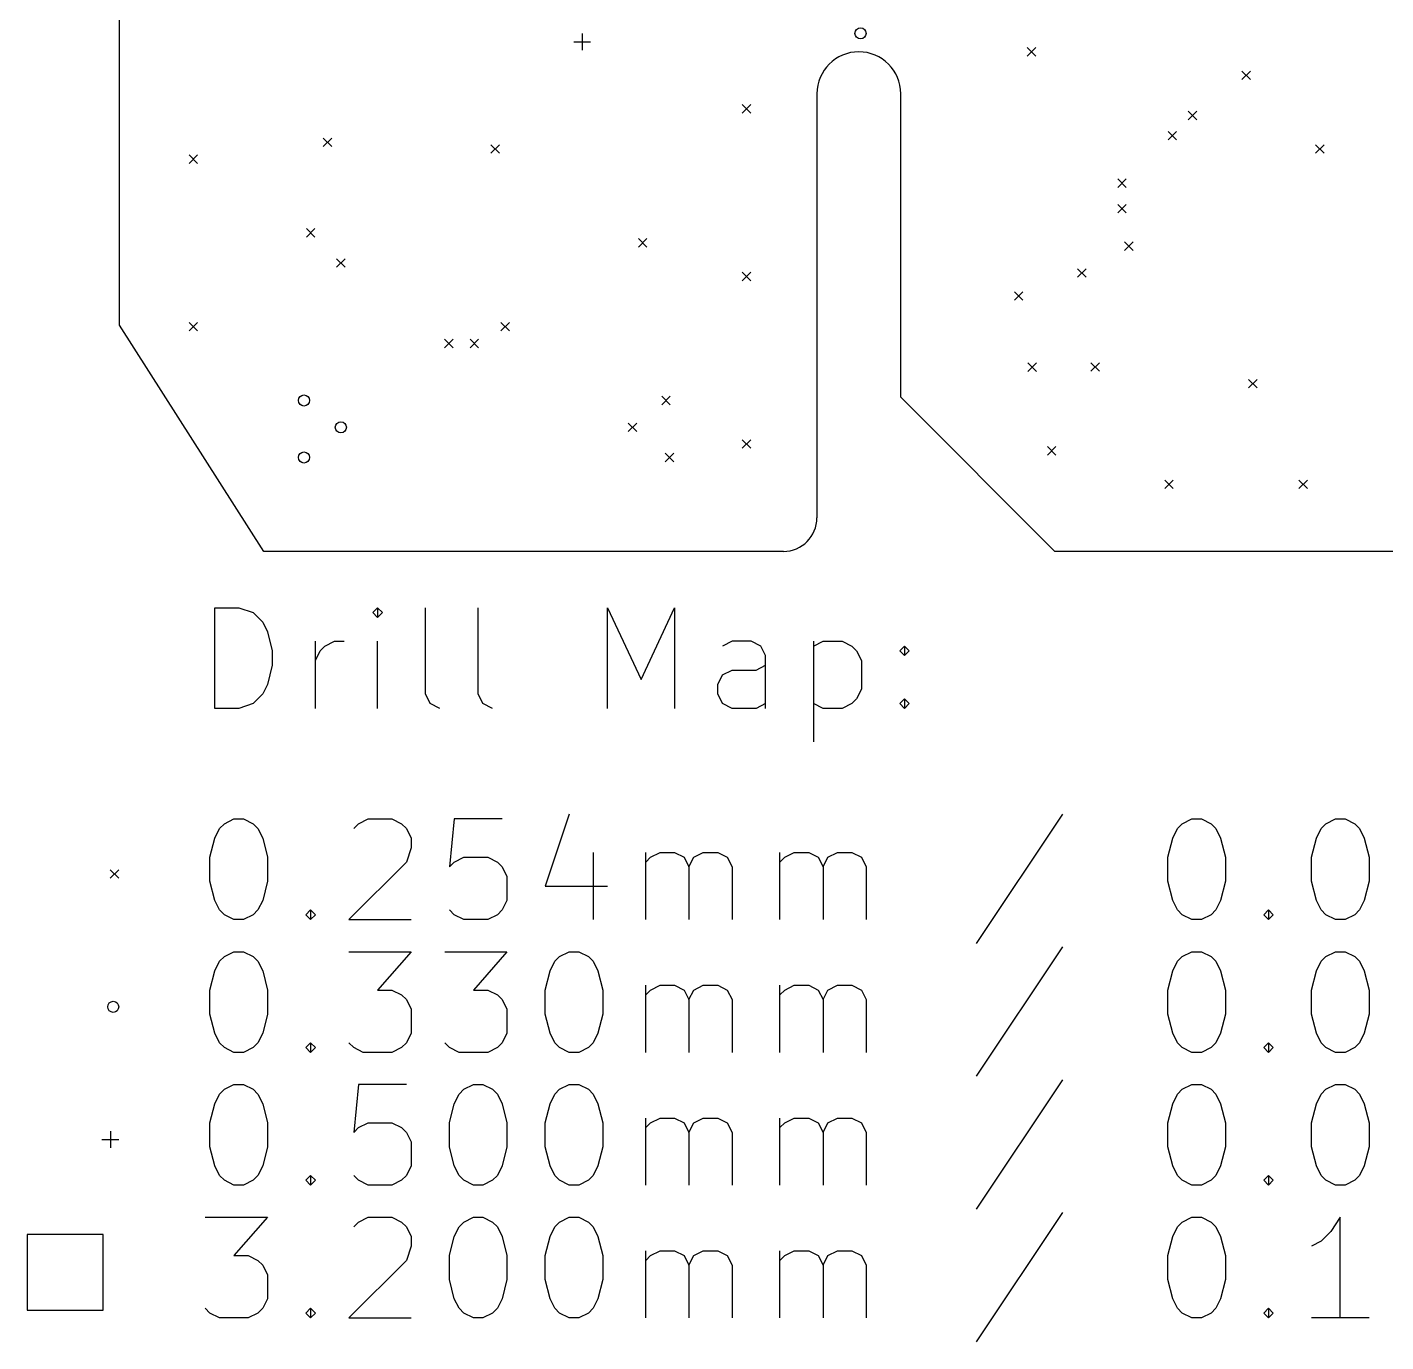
# Model space of a CAD drawing. Extents: x 6.14 to 9.57, y -9.93 to -5.66.
# Drawn here: x 6.143 to 7.739, y -9.912 to -8.369 of the extents above; entities that cross this region are included whole.
import ezdxf

# ---------------------------------------------------------------- set-up
doc = ezdxf.new("R2010")
doc.units = 0
doc.header["$MEASUREMENT"] = 0
doc.layers.add('BLACK', color=7, linetype='CONTINUOUS')

msp = doc.modelspace()

# ---------------------------------------------------------------- linework, layer by layer
at = {"layer": 'BLACK', "linetype": 'CONTINUOUS'}
for p, q in [((6.25197, -8.7185), (6.25197, -7.94488)), ((6.79528, -8.37598), (6.79528, -8.39567)), ((6.78543, -8.38583), (6.80512, -8.38583)), ((7.31783, -8.39264), (7.32783, -8.40264)), ((7.32783, -8.39264), (7.31783, -8.40264)), ((7.5698, -8.4202), (7.5798, -8.4302)), ((7.5798, -8.4202), (7.5698, -8.4302)), ((7.07087, -8.44685), (7.07087, -8.94488)), ((7.16929, -8.80315), (7.16929, -8.44685)), ((6.98319, -8.45957), (6.99319, -8.46957)), ((6.99319, -8.45957), (6.98319, -8.46957)), ((7.50681, -8.46744), (7.51681, -8.47744)), ((7.51681, -8.46744), (7.50681, -8.47744)), ((6.49106, -8.49894), (6.50106, -8.50894)), ((6.50106, -8.49894), (6.49106, -8.50894)), ((7.48319, -8.49106), (7.49319, -8.50106)), ((7.49319, -8.49106), (7.48319, -8.50106)), ((6.33358, -8.51862), (6.34358, -8.52862)), ((6.34358, -8.51862), (6.33358, -8.52862)), ((6.68791, -8.50681), (6.69791, -8.51681)), ((6.69791, -8.50681), (6.68791, -8.51681)), ((7.65642, -8.50681), (7.66642, -8.51681)), ((7.66642, -8.50681), (7.65642, -8.51681)), ((7.42413, -8.54701), (7.43413, -8.55701)), ((7.43413, -8.54701), (7.42413, -8.55701)), ((7.42413, -8.57685), (7.43413, -8.58685)), ((7.43413, -8.57685), (7.42413, -8.58685)), ((6.47138, -8.60524), (6.48138, -8.61524)), ((6.48138, -8.60524), (6.47138, -8.61524)), ((6.86114, -8.61705), (6.87114, -8.62705)), ((6.87114, -8.61705), (6.86114, -8.62705)), ((7.43201, -8.62098), (7.44201, -8.63098)), ((7.44201, -8.62098), (7.43201, -8.63098)), ((6.50681, -8.64067), (6.51681, -8.65067)), ((6.51681, -8.64067), (6.50681, -8.65067)), ((6.98319, -8.65642), (6.99319, -8.66642)), ((6.99319, -8.65642), (6.98319, -8.66642)), ((7.37689, -8.65248), (7.38689, -8.66248)), ((7.38689, -8.65248), (7.37689, -8.66248)), ((7.3028, -8.67933), (7.3128, -8.68933)), ((7.3128, -8.67933), (7.3028, -8.68933)), ((6.42126, -8.98425), (6.25197, -8.7185)), ((6.33358, -8.71547), (6.34358, -8.72547)), ((6.34358, -8.71547), (6.33358, -8.72547)), ((6.69972, -8.71547), (6.70972, -8.72547)), ((6.70972, -8.71547), (6.69972, -8.72547)), ((6.63362, -8.73516), (6.64362, -8.74516)), ((6.64362, -8.73516), (6.63362, -8.74516)), ((6.66346, -8.73516), (6.67346, -8.74516)), ((6.67346, -8.73516), (6.66346, -8.74516)), ((7.31854, -8.76295), (7.32854, -8.77295)), ((7.32854, -8.76295), (7.31854, -8.77295)), ((7.39264, -8.76272), (7.40264, -8.77272)), ((7.40264, -8.76272), (7.39264, -8.77272)), ((7.57768, -8.7824), (7.58768, -8.7924)), ((7.58768, -8.7824), (7.57768, -8.7924)), ((6.8887, -8.80209), (6.8987, -8.81209)), ((6.8987, -8.80209), (6.8887, -8.81209)), ((7.35039, -8.98425), (7.16929, -8.80315)), ((6.84933, -8.83358), (6.85933, -8.84358)), ((6.85933, -8.83358), (6.84933, -8.84358)), ((6.98319, -8.85327), (6.99319, -8.86327)), ((6.99319, -8.85327), (6.98319, -8.86327)), ((6.89264, -8.86902), (6.90264, -8.87902)), ((6.90264, -8.86902), (6.89264, -8.87902)), ((7.34146, -8.86114), (7.35146, -8.87114)), ((7.35146, -8.86114), (7.34146, -8.87114)), ((7.47925, -8.90051), (7.48925, -8.91051)), ((7.48925, -8.90051), (7.47925, -8.91051)), ((7.63673, -8.90051), (7.64673, -8.91051)), ((7.64673, -8.90051), (7.63673, -8.91051)), ((7.0315, -8.98425), (6.42126, -8.98425)), ((8.32677, -8.98425), (7.35039, -8.98425)), ((6.36375, -9.16859), (6.36375, -9.05048)), ((6.36375, -9.05048), (6.39187, -9.05048)), ((6.39187, -9.05048), (6.40875, -9.0561)), ((6.40875, -9.0561), (6.41999, -9.06735)), ((6.55498, -9.05048), (6.54935, -9.0561)), ((6.54935, -9.0561), (6.55498, -9.06173)), ((6.5606, -9.0561), (6.55498, -9.05048)), ((6.55498, -9.05048), (6.55498, -9.06173)), ((6.55498, -9.06173), (6.5606, -9.0561)), ((6.61122, -9.15172), (6.61122, -9.05048)), ((6.67309, -9.15172), (6.67309, -9.05048)), ((6.82494, -9.16859), (6.82494, -9.05048)), ((6.82494, -9.05048), (6.86431, -9.13484)), ((6.86431, -9.13484), (6.90368, -9.05048)), ((6.90368, -9.05048), (6.90368, -9.16859)), ((6.41999, -9.06735), (6.42562, -9.0786)), ((6.42562, -9.0786), (6.43124, -9.1011)), ((6.48186, -9.16859), (6.48186, -9.08985)), ((6.49311, -9.09547), (6.50436, -9.08985)), ((6.50436, -9.08985), (6.51561, -9.08985)), ((6.55498, -9.16859), (6.55498, -9.08985)), ((6.97118, -9.08985), (6.95993, -9.09547)), ((6.99367, -9.08985), (6.97118, -9.08985)), ((7.00492, -9.09547), (6.99367, -9.08985)), ((7.06679, -9.08985), (7.06679, -9.20796)), ((7.06679, -9.09547), (7.07804, -9.08985)), ((7.07804, -9.08985), (7.10053, -9.08985)), ((7.10053, -9.08985), (7.11178, -9.09547)), ((6.43124, -9.1011), (6.43124, -9.11797)), ((6.48186, -9.11235), (6.48749, -9.1011)), ((6.48749, -9.1011), (6.49311, -9.09547)), ((7.01055, -9.10672), (7.00492, -9.09547)), ((7.01055, -9.16859), (7.01055, -9.10672)), ((7.11178, -9.09547), (7.11741, -9.1011)), ((7.11741, -9.1011), (7.12303, -9.11235)), ((7.16803, -9.1011), (7.17365, -9.09547)), ((7.17365, -9.10672), (7.16803, -9.1011)), ((7.17365, -9.09547), (7.17927, -9.1011)), ((7.17365, -9.09547), (7.17365, -9.10672)), ((7.17927, -9.1011), (7.17365, -9.10672)), ((6.43124, -9.11797), (6.42562, -9.14047)), ((6.95993, -9.12922), (6.97118, -9.12359)), ((6.97118, -9.12359), (6.9993, -9.12359)), ((6.9993, -9.12359), (7.01055, -9.11797)), ((7.12303, -9.11235), (7.12303, -9.14609)), ((6.42562, -9.14047), (6.41999, -9.15172)), ((6.9543, -9.14047), (6.95993, -9.12922)), ((6.9543, -9.15172), (6.9543, -9.14047)), ((6.41999, -9.15172), (6.40875, -9.16296)), ((6.61684, -9.16296), (6.61122, -9.15172)), ((6.67871, -9.16296), (6.67309, -9.15172)), ((6.95993, -9.16296), (6.9543, -9.15172)), ((7.11741, -9.15734), (7.11178, -9.16296)), ((7.12303, -9.14609), (7.11741, -9.15734)), ((7.16803, -9.16296), (7.17365, -9.15734)), ((7.17365, -9.15734), (7.17927, -9.16296)), ((7.17365, -9.15734), (7.17365, -9.16859)), ((6.39187, -9.16859), (6.36375, -9.16859)), ((6.40875, -9.16296), (6.39187, -9.16859)), ((6.62809, -9.16859), (6.61684, -9.16296)), ((6.68996, -9.16859), (6.67871, -9.16296)), ((6.97118, -9.16859), (6.95993, -9.16296)), ((6.9993, -9.16859), (6.97118, -9.16859)), ((7.01055, -9.16296), (6.9993, -9.16859)), ((7.07804, -9.16859), (7.06679, -9.16296)), ((7.10053, -9.16859), (7.07804, -9.16859)), ((7.11178, -9.16296), (7.10053, -9.16859)), ((7.17365, -9.16859), (7.16803, -9.16296)), ((7.17927, -9.16296), (7.17365, -9.16859)), ((6.375, -9.30413), (6.38625, -9.29851)), ((6.38625, -9.29851), (6.3975, -9.29851)), ((6.3975, -9.29851), (6.40875, -9.30413)), ((6.53248, -9.30413), (6.54373, -9.29851)), ((6.54373, -9.29851), (6.57185, -9.29851)), ((6.57185, -9.29851), (6.5831, -9.30413)), ((6.64497, -9.29851), (6.63934, -9.35475)), ((6.70121, -9.29851), (6.64497, -9.29851)), ((6.77995, -9.29289), (6.75183, -9.37725)), ((7.35925, -9.29289), (7.25801, -9.44474)), ((7.49986, -9.30413), (7.51111, -9.29851)), ((7.51111, -9.29851), (7.52236, -9.29851)), ((7.52236, -9.29851), (7.53361, -9.30413)), ((7.66859, -9.30413), (7.67984, -9.29851)), ((7.67984, -9.29851), (7.69109, -9.29851)), ((7.69109, -9.29851), (7.70233, -9.30413)), ((6.36375, -9.32101), (6.36938, -9.30976)), ((6.36938, -9.30976), (6.375, -9.30413)), ((6.40875, -9.30413), (6.41437, -9.30976)), ((6.41437, -9.30976), (6.41999, -9.32101)), ((6.52686, -9.30976), (6.53248, -9.30413)), ((6.5831, -9.30413), (6.58872, -9.30976)), ((6.58872, -9.30976), (6.59435, -9.32101)), ((7.48861, -9.32101), (7.49424, -9.30976)), ((7.49424, -9.30976), (7.49986, -9.30413)), ((7.53361, -9.30413), (7.53923, -9.30976)), ((7.53923, -9.30976), (7.54485, -9.32101)), ((7.65734, -9.32101), (7.66296, -9.30976)), ((7.66296, -9.30976), (7.66859, -9.30413)), ((7.70233, -9.30413), (7.70796, -9.30976)), ((7.70796, -9.30976), (7.71358, -9.32101)), ((6.35813, -9.3435), (6.36375, -9.32101)), ((6.41999, -9.32101), (6.42562, -9.3435)), ((6.59435, -9.33226), (6.58872, -9.34913)), ((6.59435, -9.32101), (6.59435, -9.33226)), ((7.48299, -9.3435), (7.48861, -9.32101)), ((7.54485, -9.32101), (7.55048, -9.3435)), ((7.65172, -9.3435), (7.65734, -9.32101)), ((7.71358, -9.32101), (7.71921, -9.3435)), ((6.35813, -9.37163), (6.35813, -9.3435)), ((6.42562, -9.3435), (6.42562, -9.37163)), ((6.58872, -9.34913), (6.52123, -9.41662)), ((6.63934, -9.35475), (6.64497, -9.34913)), ((6.64497, -9.34913), (6.65621, -9.3435)), ((6.65621, -9.3435), (6.68434, -9.3435)), ((6.68434, -9.3435), (6.69558, -9.34913)), ((6.69558, -9.34913), (6.70121, -9.35475)), ((6.80807, -9.33788), (6.80807, -9.41662)), ((6.86994, -9.41662), (6.86994, -9.33788)), ((6.86994, -9.34913), (6.87556, -9.3435)), ((6.87556, -9.3435), (6.88681, -9.33788)), ((6.88681, -9.33788), (6.90368, -9.33788)), ((6.90368, -9.33788), (6.91493, -9.3435)), ((6.91493, -9.3435), (6.92056, -9.35475)), ((6.92056, -9.35475), (6.92618, -9.3435)), ((6.92618, -9.3435), (6.93743, -9.33788)), ((6.93743, -9.33788), (6.9543, -9.33788)), ((6.9543, -9.33788), (6.96555, -9.3435)), ((6.96555, -9.3435), (6.97118, -9.35475)), ((7.02742, -9.41662), (7.02742, -9.33788)), ((7.02742, -9.34913), (7.03304, -9.3435)), ((7.03304, -9.3435), (7.04429, -9.33788)), ((7.04429, -9.33788), (7.06116, -9.33788)), ((7.06116, -9.33788), (7.07241, -9.3435)), ((7.07241, -9.3435), (7.07804, -9.35475)), ((7.07804, -9.35475), (7.08366, -9.3435)), ((7.08366, -9.3435), (7.09491, -9.33788)), ((7.09491, -9.33788), (7.11178, -9.33788)), ((7.11178, -9.33788), (7.12303, -9.3435)), ((7.12303, -9.3435), (7.12866, -9.35475)), ((7.48299, -9.37163), (7.48299, -9.3435)), ((7.55048, -9.3435), (7.55048, -9.37163)), ((7.65172, -9.37163), (7.65172, -9.3435)), ((7.71921, -9.3435), (7.71921, -9.37163)), ((6.24098, -9.35819), (6.25098, -9.36819)), ((6.25098, -9.35819), (6.24098, -9.36819)), ((6.70121, -9.35475), (6.70683, -9.366)), ((6.92056, -9.35475), (6.92056, -9.41662)), ((6.97118, -9.35475), (6.97118, -9.41662)), ((7.07804, -9.35475), (7.07804, -9.41662)), ((7.12866, -9.35475), (7.12866, -9.41662)), ((6.36375, -9.39412), (6.35813, -9.37163)), ((6.42562, -9.37163), (6.41999, -9.39412)), ((6.70683, -9.366), (6.70683, -9.39412)), ((6.75183, -9.37725), (6.82494, -9.37725)), ((7.48861, -9.39412), (7.48299, -9.37163)), ((7.55048, -9.37163), (7.54485, -9.39412)), ((7.65734, -9.39412), (7.65172, -9.37163)), ((7.71921, -9.37163), (7.71358, -9.39412)), ((6.36938, -9.40537), (6.36375, -9.39412)), ((6.41999, -9.39412), (6.41437, -9.40537)), ((6.70683, -9.39412), (6.70121, -9.40537)), ((7.49424, -9.40537), (7.48861, -9.39412)), ((7.54485, -9.39412), (7.53923, -9.40537)), ((7.66296, -9.40537), (7.65734, -9.39412)), ((7.71358, -9.39412), (7.70796, -9.40537)), ((6.375, -9.411), (6.36938, -9.40537)), ((6.38625, -9.41662), (6.375, -9.411)), ((6.40875, -9.411), (6.3975, -9.41662)), ((6.41437, -9.40537), (6.40875, -9.411)), ((6.47061, -9.411), (6.47624, -9.40537)), ((6.47624, -9.41662), (6.47061, -9.411)), ((6.47624, -9.40537), (6.48186, -9.411)), ((6.47624, -9.40537), (6.47624, -9.41662)), ((6.48186, -9.411), (6.47624, -9.41662)), ((6.64497, -9.411), (6.63934, -9.40537)), ((6.65621, -9.41662), (6.64497, -9.411)), ((6.69558, -9.411), (6.68434, -9.41662)), ((6.70121, -9.40537), (6.69558, -9.411)), ((7.49986, -9.411), (7.49424, -9.40537)), ((7.51111, -9.41662), (7.49986, -9.411)), ((7.53361, -9.411), (7.52236, -9.41662)), ((7.53923, -9.40537), (7.53361, -9.411)), ((7.59547, -9.411), (7.6011, -9.40537)), ((7.6011, -9.41662), (7.59547, -9.411)), ((7.6011, -9.40537), (7.60672, -9.411)), ((7.6011, -9.40537), (7.6011, -9.41662)), ((7.60672, -9.411), (7.6011, -9.41662)), ((7.66859, -9.411), (7.66296, -9.40537)), ((7.67984, -9.41662), (7.66859, -9.411)), ((7.70233, -9.411), (7.69109, -9.41662)), ((7.70796, -9.40537), (7.70233, -9.411)), ((6.3975, -9.41662), (6.38625, -9.41662)), ((6.52123, -9.41662), (6.59435, -9.41662)), ((6.68434, -9.41662), (6.65621, -9.41662)), ((7.52236, -9.41662), (7.51111, -9.41662)), ((7.69109, -9.41662), (7.67984, -9.41662)), ((6.36938, -9.46566), (6.375, -9.46004)), ((6.375, -9.46004), (6.38625, -9.45442)), ((6.38625, -9.45442), (6.3975, -9.45442)), ((6.3975, -9.45442), (6.40875, -9.46004)), ((6.40875, -9.46004), (6.41437, -9.46566)), ((6.52123, -9.45442), (6.59435, -9.45442)), ((6.59435, -9.45442), (6.55498, -9.49941)), ((6.63372, -9.45442), (6.70683, -9.45442)), ((6.70683, -9.45442), (6.66746, -9.49941)), ((6.76308, -9.46566), (6.7687, -9.46004)), ((6.7687, -9.46004), (6.77995, -9.45442)), ((6.77995, -9.45442), (6.7912, -9.45442)), ((6.7912, -9.45442), (6.80245, -9.46004)), ((6.80245, -9.46004), (6.80807, -9.46566)), ((7.35925, -9.44879), (7.25801, -9.60065)), ((7.49424, -9.46566), (7.49986, -9.46004)), ((7.49986, -9.46004), (7.51111, -9.45442)), ((7.51111, -9.45442), (7.52236, -9.45442)), ((7.52236, -9.45442), (7.53361, -9.46004)), ((7.53361, -9.46004), (7.53923, -9.46566)), ((7.66296, -9.46566), (7.66859, -9.46004)), ((7.66859, -9.46004), (7.67984, -9.45442)), ((7.67984, -9.45442), (7.69109, -9.45442)), ((7.69109, -9.45442), (7.70233, -9.46004)), ((7.70233, -9.46004), (7.70796, -9.46566)), ((6.35813, -9.49941), (6.36375, -9.47691)), ((6.36375, -9.47691), (6.36938, -9.46566)), ((6.41437, -9.46566), (6.41999, -9.47691)), ((6.41999, -9.47691), (6.42562, -9.49941)), ((6.75183, -9.49941), (6.75745, -9.47691)), ((6.75745, -9.47691), (6.76308, -9.46566)), ((6.80807, -9.46566), (6.8137, -9.47691)), ((6.8137, -9.47691), (6.81932, -9.49941)), ((7.48299, -9.49941), (7.48861, -9.47691)), ((7.48861, -9.47691), (7.49424, -9.46566)), ((7.53923, -9.46566), (7.54485, -9.47691)), ((7.54485, -9.47691), (7.55048, -9.49941)), ((7.65172, -9.49941), (7.65734, -9.47691)), ((7.65734, -9.47691), (7.66296, -9.46566)), ((7.70796, -9.46566), (7.71358, -9.47691)), ((7.71358, -9.47691), (7.71921, -9.49941)), ((6.35813, -9.52753), (6.35813, -9.49941)), ((6.42562, -9.49941), (6.42562, -9.52753)), ((6.55498, -9.49941), (6.57185, -9.49941)), ((6.57185, -9.49941), (6.5831, -9.50503)), ((6.5831, -9.50503), (6.58872, -9.51066)), ((6.66746, -9.49941), (6.68434, -9.49941)), ((6.68434, -9.49941), (6.69558, -9.50503)), ((6.69558, -9.50503), (6.70121, -9.51066)), ((6.75183, -9.52753), (6.75183, -9.49941)), ((6.81932, -9.49941), (6.81932, -9.52753)), ((6.86994, -9.57253), (6.86994, -9.49379)), ((6.86994, -9.50503), (6.87556, -9.49941)), ((6.87556, -9.49941), (6.88681, -9.49379)), ((6.88681, -9.49379), (6.90368, -9.49379)), ((6.90368, -9.49379), (6.91493, -9.49941)), ((6.91493, -9.49941), (6.92056, -9.51066)), ((6.92056, -9.51066), (6.92618, -9.49941)), ((6.92618, -9.49941), (6.93743, -9.49379)), ((6.93743, -9.49379), (6.9543, -9.49379)), ((6.9543, -9.49379), (6.96555, -9.49941)), ((6.96555, -9.49941), (6.97118, -9.51066)), ((7.02742, -9.57253), (7.02742, -9.49379)), ((7.02742, -9.50503), (7.03304, -9.49941)), ((7.03304, -9.49941), (7.04429, -9.49379)), ((7.04429, -9.49379), (7.06116, -9.49379)), ((7.06116, -9.49379), (7.07241, -9.49941)), ((7.07241, -9.49941), (7.07804, -9.51066)), ((7.07804, -9.51066), (7.08366, -9.49941)), ((7.08366, -9.49941), (7.09491, -9.49379)), ((7.09491, -9.49379), (7.11178, -9.49379)), ((7.11178, -9.49379), (7.12303, -9.49941)), ((7.12303, -9.49941), (7.12866, -9.51066)), ((7.48299, -9.52753), (7.48299, -9.49941)), ((7.55048, -9.49941), (7.55048, -9.52753)), ((7.65172, -9.52753), (7.65172, -9.49941)), ((7.71921, -9.49941), (7.71921, -9.52753)), ((6.58872, -9.51066), (6.59435, -9.52191)), ((6.59435, -9.52191), (6.59435, -9.55003)), ((6.70121, -9.51066), (6.70683, -9.52191)), ((6.70683, -9.52191), (6.70683, -9.55003)), ((6.92056, -9.51066), (6.92056, -9.57253)), ((6.97118, -9.51066), (6.97118, -9.57253)), ((7.07804, -9.51066), (7.07804, -9.57253)), ((7.12866, -9.51066), (7.12866, -9.57253)), ((6.36375, -9.55003), (6.35813, -9.52753)), ((6.42562, -9.52753), (6.41999, -9.55003)), ((6.75745, -9.55003), (6.75183, -9.52753)), ((6.81932, -9.52753), (6.8137, -9.55003)), ((7.48861, -9.55003), (7.48299, -9.52753)), ((7.55048, -9.52753), (7.54485, -9.55003)), ((7.65734, -9.55003), (7.65172, -9.52753)), ((7.71921, -9.52753), (7.71358, -9.55003)), ((6.36938, -9.56128), (6.36375, -9.55003)), ((6.41999, -9.55003), (6.41437, -9.56128)), ((6.59435, -9.55003), (6.58872, -9.56128)), ((6.70683, -9.55003), (6.70121, -9.56128)), ((6.76308, -9.56128), (6.75745, -9.55003)), ((6.8137, -9.55003), (6.80807, -9.56128)), ((7.49424, -9.56128), (7.48861, -9.55003)), ((7.54485, -9.55003), (7.53923, -9.56128)), ((7.66296, -9.56128), (7.65734, -9.55003)), ((7.71358, -9.55003), (7.70796, -9.56128)), ((6.375, -9.5669), (6.36938, -9.56128)), ((6.38625, -9.57253), (6.375, -9.5669)), ((6.3975, -9.57253), (6.38625, -9.57253)), ((6.40875, -9.5669), (6.3975, -9.57253)), ((6.41437, -9.56128), (6.40875, -9.5669)), ((6.47061, -9.5669), (6.47624, -9.56128)), ((6.47624, -9.57253), (6.47061, -9.5669)), ((6.47624, -9.56128), (6.48186, -9.5669)), ((6.47624, -9.56128), (6.47624, -9.57253)), ((6.48186, -9.5669), (6.47624, -9.57253)), ((6.52686, -9.5669), (6.52123, -9.56128)), ((6.5381, -9.57253), (6.52686, -9.5669)), ((6.57185, -9.57253), (6.5381, -9.57253)), ((6.5831, -9.5669), (6.57185, -9.57253)), ((6.58872, -9.56128), (6.5831, -9.5669)), ((6.63934, -9.5669), (6.63372, -9.56128)), ((6.65059, -9.57253), (6.63934, -9.5669)), ((6.68434, -9.57253), (6.65059, -9.57253)), ((6.69558, -9.5669), (6.68434, -9.57253)), ((6.70121, -9.56128), (6.69558, -9.5669)), ((6.7687, -9.5669), (6.76308, -9.56128)), ((6.77995, -9.57253), (6.7687, -9.5669)), ((6.7912, -9.57253), (6.77995, -9.57253)), ((6.80245, -9.5669), (6.7912, -9.57253)), ((6.80807, -9.56128), (6.80245, -9.5669)), ((7.49986, -9.5669), (7.49424, -9.56128)), ((7.51111, -9.57253), (7.49986, -9.5669)), ((7.52236, -9.57253), (7.51111, -9.57253)), ((7.53361, -9.5669), (7.52236, -9.57253)), ((7.53923, -9.56128), (7.53361, -9.5669)), ((7.59547, -9.5669), (7.6011, -9.56128)), ((7.6011, -9.57253), (7.59547, -9.5669)), ((7.6011, -9.56128), (7.60672, -9.5669)), ((7.6011, -9.56128), (7.6011, -9.57253)), ((7.60672, -9.5669), (7.6011, -9.57253)), ((7.66859, -9.5669), (7.66296, -9.56128)), ((7.67984, -9.57253), (7.66859, -9.5669)), ((7.69109, -9.57253), (7.67984, -9.57253)), ((7.70233, -9.5669), (7.69109, -9.57253)), ((7.70796, -9.56128), (7.70233, -9.5669)), ((6.36938, -9.62157), (6.375, -9.61594)), ((6.375, -9.61594), (6.38625, -9.61032)), ((6.38625, -9.61032), (6.3975, -9.61032)), ((6.3975, -9.61032), (6.40875, -9.61594)), ((6.40875, -9.61594), (6.41437, -9.62157)), ((6.53248, -9.61032), (6.52686, -9.66656)), ((6.58872, -9.61032), (6.53248, -9.61032)), ((6.65059, -9.62157), (6.65621, -9.61594)), ((6.65621, -9.61594), (6.66746, -9.61032)), ((6.66746, -9.61032), (6.67871, -9.61032)), ((6.67871, -9.61032), (6.68996, -9.61594)), ((6.68996, -9.61594), (6.69558, -9.62157)), ((6.76308, -9.62157), (6.7687, -9.61594)), ((6.7687, -9.61594), (6.77995, -9.61032)), ((6.77995, -9.61032), (6.7912, -9.61032)), ((6.7912, -9.61032), (6.80245, -9.61594)), ((6.80245, -9.61594), (6.80807, -9.62157)), ((7.35925, -9.6047), (7.25801, -9.75655)), ((7.49424, -9.62157), (7.49986, -9.61594)), ((7.49986, -9.61594), (7.51111, -9.61032)), ((7.51111, -9.61032), (7.52236, -9.61032)), ((7.52236, -9.61032), (7.53361, -9.61594)), ((7.53361, -9.61594), (7.53923, -9.62157)), ((7.66296, -9.62157), (7.66859, -9.61594)), ((7.66859, -9.61594), (7.67984, -9.61032)), ((7.67984, -9.61032), (7.69109, -9.61032)), ((7.69109, -9.61032), (7.70233, -9.61594)), ((7.70233, -9.61594), (7.70796, -9.62157)), ((6.35813, -9.65531), (6.36375, -9.63282)), ((6.36375, -9.63282), (6.36938, -9.62157)), ((6.41437, -9.62157), (6.41999, -9.63282)), ((6.41999, -9.63282), (6.42562, -9.65531)), ((6.63934, -9.65531), (6.64497, -9.63282)), ((6.64497, -9.63282), (6.65059, -9.62157)), ((6.69558, -9.62157), (6.70121, -9.63282)), ((6.70121, -9.63282), (6.70683, -9.65531)), ((6.75183, -9.65531), (6.75745, -9.63282)), ((6.75745, -9.63282), (6.76308, -9.62157)), ((6.80807, -9.62157), (6.8137, -9.63282)), ((6.8137, -9.63282), (6.81932, -9.65531)), ((7.48299, -9.65531), (7.48861, -9.63282)), ((7.48861, -9.63282), (7.49424, -9.62157)), ((7.53923, -9.62157), (7.54485, -9.63282)), ((7.54485, -9.63282), (7.55048, -9.65531)), ((7.65172, -9.65531), (7.65734, -9.63282)), ((7.65734, -9.63282), (7.66296, -9.62157)), ((7.70796, -9.62157), (7.71358, -9.63282)), ((7.71358, -9.63282), (7.71921, -9.65531)), ((6.86994, -9.72843), (6.86994, -9.64969)), ((6.87556, -9.65531), (6.88681, -9.64969)), ((6.88681, -9.64969), (6.90368, -9.64969)), ((6.90368, -9.64969), (6.91493, -9.65531)), ((6.92618, -9.65531), (6.93743, -9.64969)), ((6.93743, -9.64969), (6.9543, -9.64969)), ((6.9543, -9.64969), (6.96555, -9.65531)), ((7.02742, -9.72843), (7.02742, -9.64969)), ((7.03304, -9.65531), (7.04429, -9.64969)), ((7.04429, -9.64969), (7.06116, -9.64969)), ((7.06116, -9.64969), (7.07241, -9.65531)), ((7.08366, -9.65531), (7.09491, -9.64969)), ((7.09491, -9.64969), (7.11178, -9.64969)), ((7.11178, -9.64969), (7.12303, -9.65531)), ((6.24114, -9.66516), (6.24114, -9.68484)), ((6.35813, -9.68344), (6.35813, -9.65531)), ((6.42562, -9.65531), (6.42562, -9.68344)), ((6.52686, -9.66656), (6.53248, -9.66094)), ((6.53248, -9.66094), (6.54373, -9.65531)), ((6.54373, -9.65531), (6.57185, -9.65531)), ((6.57185, -9.65531), (6.5831, -9.66094)), ((6.5831, -9.66094), (6.58872, -9.66656)), ((6.58872, -9.66656), (6.59435, -9.67781)), ((6.63934, -9.68344), (6.63934, -9.65531)), ((6.70683, -9.65531), (6.70683, -9.68344)), ((6.75183, -9.68344), (6.75183, -9.65531)), ((6.81932, -9.65531), (6.81932, -9.68344)), ((6.86994, -9.66094), (6.87556, -9.65531)), ((6.91493, -9.65531), (6.92056, -9.66656)), ((6.92056, -9.66656), (6.92618, -9.65531)), ((6.92056, -9.66656), (6.92056, -9.72843)), ((6.96555, -9.65531), (6.97118, -9.66656)), ((6.97118, -9.66656), (6.97118, -9.72843)), ((7.02742, -9.66094), (7.03304, -9.65531)), ((7.07241, -9.65531), (7.07804, -9.66656)), ((7.07804, -9.66656), (7.08366, -9.65531)), ((7.07804, -9.66656), (7.07804, -9.72843)), ((7.12303, -9.65531), (7.12866, -9.66656)), ((7.12866, -9.66656), (7.12866, -9.72843)), ((7.48299, -9.68344), (7.48299, -9.65531)), ((7.55048, -9.65531), (7.55048, -9.68344)), ((7.65172, -9.68344), (7.65172, -9.65531)), ((7.71921, -9.65531), (7.71921, -9.68344)), ((6.2313, -9.675), (6.25098, -9.675)), ((6.36375, -9.70593), (6.35813, -9.68344)), ((6.42562, -9.68344), (6.41999, -9.70593)), ((6.59435, -9.67781), (6.59435, -9.70593)), ((6.64497, -9.70593), (6.63934, -9.68344)), ((6.70683, -9.68344), (6.70121, -9.70593)), ((6.75745, -9.70593), (6.75183, -9.68344)), ((6.81932, -9.68344), (6.8137, -9.70593)), ((7.48861, -9.70593), (7.48299, -9.68344)), ((7.55048, -9.68344), (7.54485, -9.70593)), ((7.65734, -9.70593), (7.65172, -9.68344)), ((7.71921, -9.68344), (7.71358, -9.70593)), ((6.36938, -9.71718), (6.36375, -9.70593)), ((6.41999, -9.70593), (6.41437, -9.71718)), ((6.59435, -9.70593), (6.58872, -9.71718)), ((6.65059, -9.71718), (6.64497, -9.70593)), ((6.70121, -9.70593), (6.69558, -9.71718)), ((6.76308, -9.71718), (6.75745, -9.70593)), ((6.8137, -9.70593), (6.80807, -9.71718)), ((7.49424, -9.71718), (7.48861, -9.70593)), ((7.54485, -9.70593), (7.53923, -9.71718)), ((7.66296, -9.71718), (7.65734, -9.70593)), ((7.71358, -9.70593), (7.70796, -9.71718)), ((6.375, -9.72281), (6.36938, -9.71718)), ((6.38625, -9.72843), (6.375, -9.72281)), ((6.3975, -9.72843), (6.38625, -9.72843)), ((6.40875, -9.72281), (6.3975, -9.72843)), ((6.41437, -9.71718), (6.40875, -9.72281)), ((6.47061, -9.72281), (6.47624, -9.71718)), ((6.47624, -9.72843), (6.47061, -9.72281)), ((6.47624, -9.71718), (6.48186, -9.72281)), ((6.47624, -9.71718), (6.47624, -9.72843)), ((6.48186, -9.72281), (6.47624, -9.72843)), ((6.53248, -9.72281), (6.52686, -9.71718)), ((6.54373, -9.72843), (6.53248, -9.72281)), ((6.57185, -9.72843), (6.54373, -9.72843)), ((6.5831, -9.72281), (6.57185, -9.72843)), ((6.58872, -9.71718), (6.5831, -9.72281)), ((6.65621, -9.72281), (6.65059, -9.71718)), ((6.66746, -9.72843), (6.65621, -9.72281)), ((6.67871, -9.72843), (6.66746, -9.72843)), ((6.68996, -9.72281), (6.67871, -9.72843)), ((6.69558, -9.71718), (6.68996, -9.72281)), ((6.7687, -9.72281), (6.76308, -9.71718)), ((6.77995, -9.72843), (6.7687, -9.72281)), ((6.7912, -9.72843), (6.77995, -9.72843)), ((6.80245, -9.72281), (6.7912, -9.72843)), ((6.80807, -9.71718), (6.80245, -9.72281)), ((7.49986, -9.72281), (7.49424, -9.71718)), ((7.51111, -9.72843), (7.49986, -9.72281)), ((7.52236, -9.72843), (7.51111, -9.72843)), ((7.53361, -9.72281), (7.52236, -9.72843)), ((7.53923, -9.71718), (7.53361, -9.72281)), ((7.59547, -9.72281), (7.6011, -9.71718)), ((7.6011, -9.72843), (7.59547, -9.72281)), ((7.6011, -9.71718), (7.60672, -9.72281)), ((7.6011, -9.71718), (7.6011, -9.72843)), ((7.60672, -9.72281), (7.6011, -9.72843)), ((7.66859, -9.72281), (7.66296, -9.71718)), ((7.67984, -9.72843), (7.66859, -9.72281)), ((7.69109, -9.72843), (7.67984, -9.72843)), ((7.70233, -9.72281), (7.69109, -9.72843)), ((7.70796, -9.71718), (7.70233, -9.72281)), ((7.35925, -9.7606), (7.25801, -9.91246)), ((6.3525, -9.76623), (6.42562, -9.76623)), ((6.42562, -9.76623), (6.38625, -9.81122)), ((6.52686, -9.77747), (6.53248, -9.77185)), ((6.53248, -9.77185), (6.54373, -9.76623)), ((6.54373, -9.76623), (6.57185, -9.76623)), ((6.57185, -9.76623), (6.5831, -9.77185)), ((6.5831, -9.77185), (6.58872, -9.77747)), ((6.58872, -9.77747), (6.59435, -9.78872)), ((6.64497, -9.78872), (6.65059, -9.77747)), ((6.65059, -9.77747), (6.65621, -9.77185)), ((6.65621, -9.77185), (6.66746, -9.76623)), ((6.66746, -9.76623), (6.67871, -9.76623)), ((6.67871, -9.76623), (6.68996, -9.77185)), ((6.68996, -9.77185), (6.69558, -9.77747)), ((6.69558, -9.77747), (6.70121, -9.78872)), ((6.75745, -9.78872), (6.76308, -9.77747)), ((6.76308, -9.77747), (6.7687, -9.77185)), ((6.7687, -9.77185), (6.77995, -9.76623)), ((6.77995, -9.76623), (6.7912, -9.76623)), ((6.7912, -9.76623), (6.80245, -9.77185)), ((6.80245, -9.77185), (6.80807, -9.77747)), ((6.80807, -9.77747), (6.8137, -9.78872)), ((7.48861, -9.78872), (7.49424, -9.77747)), ((7.49424, -9.77747), (7.49986, -9.77185)), ((7.49986, -9.77185), (7.51111, -9.76623)), ((7.51111, -9.76623), (7.52236, -9.76623)), ((7.52236, -9.76623), (7.53361, -9.77185)), ((7.53361, -9.77185), (7.53923, -9.77747)), ((7.53923, -9.77747), (7.54485, -9.78872)), ((7.68546, -9.76623), (7.67421, -9.7831)), ((7.68546, -9.88434), (7.68546, -9.76623)), ((6.23253, -9.78636), (6.14345, -9.78636)), ((6.14345, -9.78636), (6.14345, -9.87545)), ((6.23253, -9.87545), (6.23253, -9.78636)), ((6.59435, -9.78872), (6.59435, -9.79997)), ((6.63934, -9.81122), (6.64497, -9.78872)), ((6.70121, -9.78872), (6.70683, -9.81122)), ((6.75183, -9.81122), (6.75745, -9.78872)), ((6.8137, -9.78872), (6.81932, -9.81122)), ((7.48299, -9.81122), (7.48861, -9.78872)), ((7.54485, -9.78872), (7.55048, -9.81122)), ((7.66296, -9.79435), (7.65172, -9.79997)), ((7.67421, -9.7831), (7.66296, -9.79435)), ((6.38625, -9.81122), (6.40312, -9.81122)), ((6.40312, -9.81122), (6.41437, -9.81684)), ((6.59435, -9.79997), (6.58872, -9.81684)), ((6.63934, -9.83934), (6.63934, -9.81122)), ((6.70683, -9.81122), (6.70683, -9.83934)), ((6.75183, -9.83934), (6.75183, -9.81122)), ((6.81932, -9.81122), (6.81932, -9.83934)), ((6.86994, -9.88434), (6.86994, -9.8056)), ((6.86994, -9.81684), (6.87556, -9.81122)), ((6.87556, -9.81122), (6.88681, -9.8056)), ((6.88681, -9.8056), (6.90368, -9.8056)), ((6.90368, -9.8056), (6.91493, -9.81122)), ((6.91493, -9.81122), (6.92056, -9.82247)), ((6.92056, -9.82247), (6.92618, -9.81122)), ((6.92618, -9.81122), (6.93743, -9.8056)), ((6.93743, -9.8056), (6.9543, -9.8056)), ((6.9543, -9.8056), (6.96555, -9.81122)), ((6.96555, -9.81122), (6.97118, -9.82247)), ((7.02742, -9.88434), (7.02742, -9.8056)), ((7.02742, -9.81684), (7.03304, -9.81122)), ((7.03304, -9.81122), (7.04429, -9.8056)), ((7.04429, -9.8056), (7.06116, -9.8056)), ((7.06116, -9.8056), (7.07241, -9.81122)), ((7.07241, -9.81122), (7.07804, -9.82247)), ((7.07804, -9.82247), (7.08366, -9.81122)), ((7.08366, -9.81122), (7.09491, -9.8056)), ((7.09491, -9.8056), (7.11178, -9.8056)), ((7.11178, -9.8056), (7.12303, -9.81122)), ((7.12303, -9.81122), (7.12866, -9.82247)), ((7.48299, -9.83934), (7.48299, -9.81122)), ((7.55048, -9.81122), (7.55048, -9.83934)), ((6.41437, -9.81684), (6.41999, -9.82247)), ((6.41999, -9.82247), (6.42562, -9.83372)), ((6.58872, -9.81684), (6.52123, -9.88434)), ((6.92056, -9.82247), (6.92056, -9.88434)), ((6.97118, -9.82247), (6.97118, -9.88434)), ((7.07804, -9.82247), (7.07804, -9.88434)), ((7.12866, -9.82247), (7.12866, -9.88434)), ((6.42562, -9.83372), (6.42562, -9.86184)), ((6.64497, -9.86184), (6.63934, -9.83934)), ((6.70683, -9.83934), (6.70121, -9.86184)), ((6.75745, -9.86184), (6.75183, -9.83934)), ((6.81932, -9.83934), (6.8137, -9.86184)), ((7.48861, -9.86184), (7.48299, -9.83934)), ((7.55048, -9.83934), (7.54485, -9.86184)), ((6.14345, -9.87545), (6.23253, -9.87545)), ((6.35813, -9.87871), (6.3525, -9.87309)), ((6.41999, -9.87309), (6.41437, -9.87871)), ((6.42562, -9.86184), (6.41999, -9.87309)), ((6.47061, -9.87871), (6.47624, -9.87309)), ((6.47624, -9.87309), (6.48186, -9.87871)), ((6.47624, -9.87309), (6.47624, -9.88434)), ((6.65059, -9.87309), (6.64497, -9.86184)), ((6.65621, -9.87871), (6.65059, -9.87309)), ((6.69558, -9.87309), (6.68996, -9.87871)), ((6.70121, -9.86184), (6.69558, -9.87309)), ((6.76308, -9.87309), (6.75745, -9.86184)), ((6.7687, -9.87871), (6.76308, -9.87309)), ((6.80807, -9.87309), (6.80245, -9.87871)), ((6.8137, -9.86184), (6.80807, -9.87309)), ((7.49424, -9.87309), (7.48861, -9.86184)), ((7.49986, -9.87871), (7.49424, -9.87309)), ((7.53923, -9.87309), (7.53361, -9.87871)), ((7.54485, -9.86184), (7.53923, -9.87309)), ((7.59547, -9.87871), (7.6011, -9.87309)), ((7.6011, -9.87309), (7.60672, -9.87871)), ((7.6011, -9.87309), (7.6011, -9.88434)), ((6.36938, -9.88434), (6.35813, -9.87871)), ((6.40312, -9.88434), (6.36938, -9.88434)), ((6.41437, -9.87871), (6.40312, -9.88434)), ((6.47624, -9.88434), (6.47061, -9.87871)), ((6.48186, -9.87871), (6.47624, -9.88434)), ((6.52123, -9.88434), (6.59435, -9.88434)), ((6.66746, -9.88434), (6.65621, -9.87871)), ((6.67871, -9.88434), (6.66746, -9.88434)), ((6.68996, -9.87871), (6.67871, -9.88434)), ((6.77995, -9.88434), (6.7687, -9.87871)), ((6.7912, -9.88434), (6.77995, -9.88434)), ((6.80245, -9.87871), (6.7912, -9.88434)), ((7.51111, -9.88434), (7.49986, -9.87871)), ((7.52236, -9.88434), (7.51111, -9.88434)), ((7.53361, -9.87871), (7.52236, -9.88434)), ((7.6011, -9.88434), (7.59547, -9.87871)), ((7.60672, -9.87871), (7.6011, -9.88434)), ((7.71921, -9.88434), (7.65172, -9.88434))]:
    msp.add_line(p, q, dxfattribs=at)
at = {"layer": 'BLACK'}
for centre in [(7.12205, -8.37598), (6.4685, -8.80709), (6.51181, -8.83858), (6.4685, -8.87402), (6.24448, -9.51909)]:
    msp.add_circle(centre, 0.0065, dxfattribs=at)
for centre, radius, start, end in [((7.12008, -8.44685), 0.04921, 0, 180), ((7.0315, -8.94488), 0.03937, -90, 0)]:
    msp.add_arc(centre, radius, start, end, dxfattribs=at)

doc.saveas('drawing.dxf')
